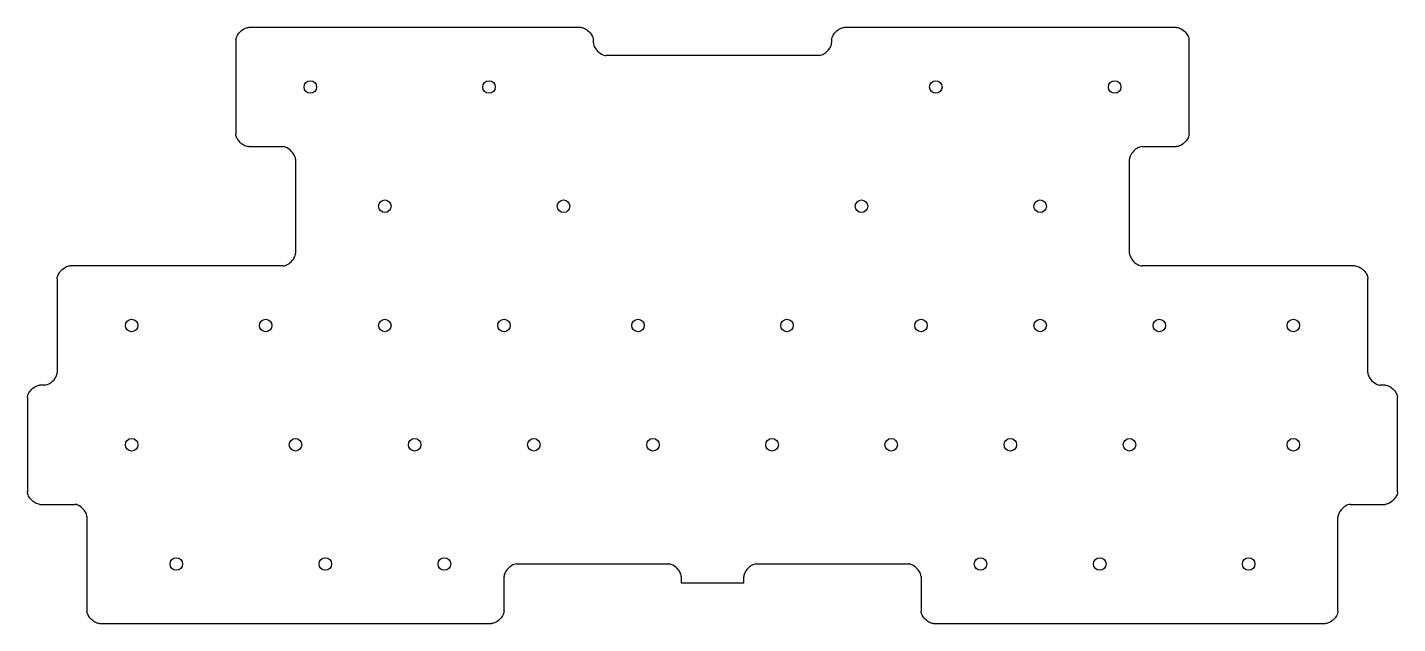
# Model space of a CAD drawing. Header units: millimetres. Extents: x -219 to 0, y 0 to 95.
import ezdxf

# ---------------------------------------------------------------- set-up
doc = ezdxf.new("R2010")
doc.units = ezdxf.units.MM
doc.layers.get('0').update_dxf_attribs({"linetype": 'CONTINUOUS'})

msp = doc.modelspace()

# ---------------------------------------------------------------- linework, layer by layer
for p, q in [((-130.59, 95.25), (-183.74, 95.25)), ((-35.34, 95.25), (-88.49, 95.25)), ((-185.74, 93.25), (-185.74, 78.2)), ((-128.59, 92.78), (-128.59, 93.25)), ((-90.49, 93.25), (-90.49, 92.78)), ((-33.34, 78.2), (-33.34, 93.25)), ((-92.49, 90.78), (-126.59, 90.78)), ((-183.74, 76.2), (-178.21, 76.2)), ((-40.86, 76.2), (-35.34, 76.2)), ((-176.21, 74.2), (-176.21, 59.15)), ((-42.86, 59.15), (-42.86, 74.2)), ((-178.21, 57.15), (-212.31, 57.15)), ((-6.76, 57.15), (-40.86, 57.15)), ((-214.31, 55.15), (-214.31, 40.1)), ((-4.76, 40.1), (-4.76, 55.15)), ((-216.31, 38.1), (-217.07, 38.1)), ((-2, 38.1), (-2.76, 38.1)), ((-219.07, 36.1), (-219.07, 21.05)), ((0, 21.05), (0, 36.1)), ((-217.07, 19.05), (-211.55, 19.05)), ((-7.52, 19.05), (-2, 19.05)), ((-209.55, 17.05), (-209.55, 2)), ((-9.53, 2), (-9.53, 17.05)), ((-140.88, 9.52), (-116.54, 9.52)), ((-102.54, 9.52), (-78.2, 9.52)), ((-142.87, 2), (-142.87, 7.53)), ((-114.54, 7.53), (-114.54, 6.52)), ((-104.54, 6.52), (-104.54, 7.53)), ((-76.2, 7.53), (-76.2, 2)), ((-114.54, 6.52), (-104.54, 6.52)), ((-207.55, 0), (-144.87, 0)), ((-74.2, 0), (-11.52, 0))]:
    msp.add_line(p, q)
for centre in [(-173.83, 85.72), (-145.26, 85.72), (-73.82, 85.72), (-45.24, 85.72), (-161.92, 66.68), (-133.35, 66.68), (-85.72, 66.68), (-57.15, 66.68), (-202.41, 47.62), (-180.97, 47.62), (-161.92, 47.62), (-142.87, 47.62), (-121.44, 47.62), (-97.63, 47.62), (-76.2, 47.62), (-57.15, 47.62), (-38.1, 47.62), (-16.67, 47.62), (-202.41, 28.57), (-176.21, 28.57), (-157.16, 28.57), (-138.11, 28.57), (-119.06, 28.57), (-100.01, 28.57), (-80.96, 28.57), (-61.91, 28.57), (-42.86, 28.57), (-16.67, 28.57), (-195.26, 9.52), (-171.45, 9.52), (-152.4, 9.52), (-66.68, 9.52), (-47.62, 9.52), (-23.81, 9.52)]:
    msp.add_circle(centre, 1)
for points in [[(-185.74, 93.25), (-185.74, 93.37), (-185.71, 93.51), (-185.58, 93.88), (-185.44, 94.11), (-185.02, 94.63), (-184.72, 94.88), (-184.3, 95.11), (-184.17, 95.17), (-183.94, 95.23), (-183.84, 95.25), (-183.74, 95.25)], [(-130.59, 95.25), (-130.46, 95.25), (-130.33, 95.22), (-129.96, 95.09), (-129.72, 94.96), (-129.21, 94.54), (-128.95, 94.24), (-128.72, 93.81), (-128.67, 93.68), (-128.61, 93.45), (-128.59, 93.35), (-128.59, 93.25)], [(-90.49, 93.25), (-90.49, 93.37), (-90.46, 93.51), (-90.33, 93.88), (-90.19, 94.11), (-89.77, 94.63), (-89.47, 94.88), (-89.05, 95.11), (-88.92, 95.17), (-88.69, 95.23), (-88.59, 95.25), (-88.49, 95.25)], [(-35.34, 95.25), (-35.21, 95.25), (-35.08, 95.22), (-34.71, 95.09), (-34.47, 94.96), (-33.96, 94.54), (-33.7, 94.24), (-33.47, 93.81), (-33.42, 93.68), (-33.36, 93.45), (-33.34, 93.35), (-33.34, 93.25)], [(-128.59, 92.78), (-128.59, 92.65), (-128.56, 92.51), (-128.43, 92.15), (-128.29, 91.91), (-127.87, 91.39), (-127.57, 91.14), (-127.15, 90.91), (-127.02, 90.86), (-126.79, 90.79), (-126.69, 90.78), (-126.59, 90.78)], [(-92.49, 90.78), (-92.36, 90.78), (-92.23, 90.8), (-91.86, 90.93), (-91.62, 91.07), (-91.11, 91.49), (-90.85, 91.79), (-90.62, 92.21), (-90.57, 92.34), (-90.51, 92.57), (-90.49, 92.67), (-90.49, 92.78)], [(-183.74, 76.2), (-183.86, 76.2), (-184, 76.23), (-184.37, 76.36), (-184.6, 76.49), (-185.12, 76.91), (-185.37, 77.21), (-185.6, 77.64), (-185.66, 77.77), (-185.72, 78), (-185.74, 78.1), (-185.74, 78.2)], [(-33.34, 78.2), (-33.34, 78.08), (-33.36, 77.94), (-33.5, 77.57), (-33.63, 77.34), (-34.05, 76.82), (-34.35, 76.57), (-34.78, 76.34), (-34.91, 76.28), (-35.13, 76.22), (-35.24, 76.2), (-35.34, 76.2)], [(-176.21, 74.2), (-176.21, 74.32), (-176.24, 74.46), (-176.37, 74.83), (-176.51, 75.06), (-176.93, 75.58), (-177.23, 75.83), (-177.65, 76.06), (-177.78, 76.12), (-178.01, 76.18), (-178.11, 76.2), (-178.21, 76.2)], [(-40.86, 76.2), (-40.99, 76.2), (-41.12, 76.17), (-41.49, 76.04), (-41.73, 75.91), (-42.24, 75.49), (-42.5, 75.19), (-42.73, 74.76), (-42.78, 74.63), (-42.84, 74.4), (-42.86, 74.3), (-42.86, 74.2)], [(-214.31, 55.15), (-214.31, 55.27), (-214.29, 55.41), (-214.15, 55.78), (-214.02, 56.01), (-213.6, 56.53), (-213.3, 56.78), (-212.87, 57.01), (-212.74, 57.07), (-212.52, 57.13), (-212.41, 57.15), (-212.31, 57.15)], [(-178.21, 57.15), (-178.09, 57.15), (-177.95, 57.18), (-177.58, 57.31), (-177.35, 57.44), (-176.83, 57.86), (-176.58, 58.16), (-176.35, 58.59), (-176.29, 58.72), (-176.23, 58.95), (-176.21, 59.05), (-176.21, 59.15)], [(-42.86, 59.15), (-42.86, 59.03), (-42.84, 58.89), (-42.7, 58.52), (-42.57, 58.29), (-42.15, 57.77), (-41.85, 57.52), (-41.42, 57.29), (-41.29, 57.23), (-41.07, 57.17), (-40.96, 57.15), (-40.86, 57.15)], [(-6.76, 57.15), (-6.64, 57.15), (-6.5, 57.12), (-6.13, 56.99), (-5.9, 56.86), (-5.38, 56.44), (-5.13, 56.14), (-4.9, 55.71), (-4.84, 55.58), (-4.78, 55.35), (-4.76, 55.25), (-4.76, 55.15)], [(-216.31, 38.1), (-216.19, 38.1), (-216.05, 38.13), (-215.68, 38.26), (-215.45, 38.39), (-214.93, 38.81), (-214.68, 39.11), (-214.45, 39.54), (-214.39, 39.67), (-214.33, 39.9), (-214.31, 40), (-214.31, 40.1)], [(-4.76, 40.1), (-4.76, 39.98), (-4.74, 39.84), (-4.6, 39.47), (-4.47, 39.24), (-4.05, 38.72), (-3.75, 38.47), (-3.32, 38.24), (-3.19, 38.18), (-2.97, 38.12), (-2.86, 38.1), (-2.76, 38.1)], [(-219.07, 36.1), (-219.07, 36.22), (-219.05, 36.36), (-218.92, 36.73), (-218.78, 36.96), (-218.36, 37.48), (-218.06, 37.73), (-217.64, 37.96), (-217.51, 38.02), (-217.28, 38.08), (-217.18, 38.1), (-217.07, 38.1)], [(-2, 38.1), (-1.88, 38.1), (-1.74, 38.07), (-1.37, 37.94), (-1.14, 37.81), (-0.62, 37.39), (-0.37, 37.09), (-0.14, 36.66), (-0.08, 36.53), (-0.02, 36.3), (0, 36.2), (0, 36.1)], [(-217.07, 19.05), (-217.2, 19.05), (-217.34, 19.08), (-217.7, 19.21), (-217.94, 19.34), (-218.46, 19.76), (-218.71, 20.06), (-218.94, 20.49), (-218.99, 20.62), (-219.06, 20.85), (-219.07, 20.95), (-219.07, 21.05)], [(0, 21.05), (0, 20.93), (-0.03, 20.79), (-0.16, 20.42), (-0.29, 20.19), (-0.71, 19.67), (-1.01, 19.42), (-1.44, 19.19), (-1.57, 19.13), (-1.8, 19.07), (-1.9, 19.05), (-2, 19.05)], [(-209.55, 17.05), (-209.55, 17.17), (-209.58, 17.31), (-209.71, 17.68), (-209.84, 17.91), (-210.26, 18.43), (-210.56, 18.68), (-210.99, 18.91), (-211.12, 18.97), (-211.35, 19.03), (-211.45, 19.05), (-211.55, 19.05)], [(-7.52, 19.05), (-7.65, 19.05), (-7.79, 19.02), (-8.15, 18.89), (-8.39, 18.76), (-8.91, 18.34), (-9.16, 18.04), (-9.39, 17.61), (-9.44, 17.48), (-9.51, 17.25), (-9.53, 17.15), (-9.53, 17.05)], [(-140.88, 9.52), (-141, 9.52), (-141.14, 9.5), (-141.5, 9.37), (-141.74, 9.23), (-142.26, 8.81), (-142.51, 8.51), (-142.74, 8.09), (-142.79, 7.96), (-142.86, 7.73), (-142.87, 7.63), (-142.87, 7.53)], [(-114.54, 7.53), (-114.54, 7.65), (-114.56, 7.79), (-114.7, 8.15), (-114.83, 8.39), (-115.25, 8.91), (-115.55, 9.16), (-115.98, 9.39), (-116.11, 9.44), (-116.33, 9.51), (-116.44, 9.52), (-116.54, 9.52)], [(-102.54, 9.52), (-102.66, 9.52), (-102.8, 9.5), (-103.17, 9.37), (-103.4, 9.23), (-103.92, 8.81), (-104.17, 8.51), (-104.4, 8.09), (-104.46, 7.96), (-104.52, 7.73), (-104.54, 7.63), (-104.54, 7.53)], [(-76.2, 7.53), (-76.2, 7.65), (-76.23, 7.79), (-76.36, 8.15), (-76.49, 8.39), (-76.91, 8.91), (-77.21, 9.16), (-77.64, 9.39), (-77.77, 9.44), (-78, 9.51), (-78.1, 9.52), (-78.2, 9.52)], [(-207.55, 0), (-207.67, 0), (-207.81, 0.03), (-208.18, 0.16), (-208.41, 0.29), (-208.93, 0.71), (-209.18, 1.01), (-209.41, 1.44), (-209.47, 1.57), (-209.53, 1.8), (-209.55, 1.9), (-209.55, 2)], [(-142.87, 2), (-142.87, 1.88), (-142.9, 1.74), (-143.03, 1.37), (-143.17, 1.14), (-143.59, 0.62), (-143.89, 0.37), (-144.31, 0.14), (-144.44, 0.08), (-144.67, 0.02), (-144.77, 0), (-144.87, 0)], [(-74.2, 0), (-74.32, 0), (-74.46, 0.03), (-74.83, 0.16), (-75.06, 0.29), (-75.58, 0.71), (-75.83, 1.01), (-76.06, 1.44), (-76.12, 1.57), (-76.18, 1.8), (-76.2, 1.9), (-76.2, 2)], [(-9.53, 2), (-9.53, 1.88), (-9.55, 1.74), (-9.68, 1.37), (-9.82, 1.14), (-10.24, 0.62), (-10.54, 0.37), (-10.96, 0.14), (-11.09, 0.08), (-11.32, 0.02), (-11.42, 0), (-11.52, 0)]]:
    msp.add_open_spline(points, degree=3, knots=[0, 0, 0, 0, 0.0370896, 0.0370896, 0.0941716, 0.0941716, 0.1701515, 0.1701515, 0.1995924, 0.1995924, 0.2218079, 0.2218079, 0.2218079, 0.2218079])

doc.saveas('drawing.dxf')
